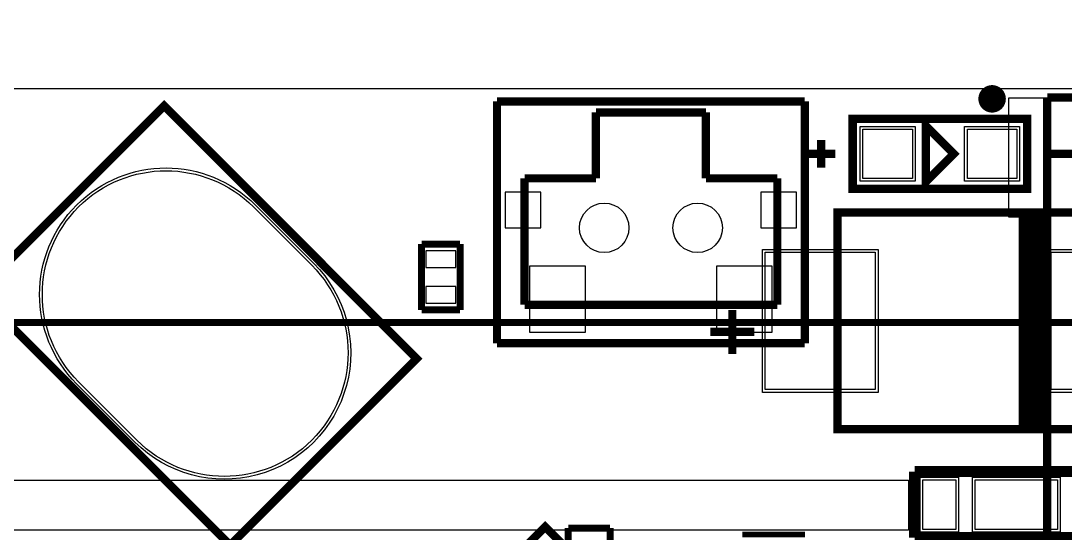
# Model space of a CAD drawing. Extents: x -0.1 to 73.4, y -0.1 to 43.3.
# Drawn here: x 15.86 to 34.85, y 33.94 to 43.26 of the extents above; entities that cross this region are included whole.
import ezdxf

# ---------------------------------------------------------------- set-up
doc = ezdxf.new("R2010")
doc.units = 0
for name, color, linetype in [('BG_DIMENSION', 85, 'CONTINUOUS'), ('BG_OUTLINE', 254, 'CONTINUOUS'), ('BG_SOLDERMASK_TOP', 4, 'CONTINUOUS'), ('PG_SILKSCREEN_BOTTOM', 251, 'CONTINUOUS'), ('PG_SILKSCREEN_TOP', 254, 'CONTINUOUS'), ('PIN_BOTTOM', 12, 'CONTINUOUS'), ('PIN_SOLDERMASK_TOP', 4, 'CONTINUOUS'), ('PIN_TOP', 96, 'CONTINUOUS')]:
    doc.layers.add(name, color=color, linetype=linetype)

msp = doc.modelspace()

# ---------------------------------------------------------------- linework, layer by layer
at = {"layer": 'BG_DIMENSION'}
for points, const_width in [([(34.544, 41.5798), (34.544, 43.2562), (46.8122, 43.2562), (46.8122, 41.7322)], 0.003226), ([(24.49891, 41.124099), (24.499494, 41.124099)], 0.0254), ([(18.998108, 37.732005), (18.998794, 37.732005)], 0.0254), ([(19.024702, 37.750801), (19.025387, 37.750801)], 0.0254), ([(32.383095, 37.752604), (32.383705, 37.752604)], 0.0254)]:
    msp.add_lwpolyline(points, dxfattribs=dict(at, const_width=const_width))
at = {"layer": 'BG_OUTLINE'}
msp.add_lwpolyline([(-0.037313, 42.021709), (-0.037313, -0.003607), (73.366198, -0.003607), (73.366198, 42.021709)], close=True, dxfattribs=at)
msp.add_lwpolyline([(-0.037313, 42.021709), (-0.037313, -0.003607), (73.366198, -0.003607), (73.366198, 42.021709)], close=True, dxfattribs=at)
msp.add_lwpolyline([(-0.037313, 42.021709), (-0.037313, -0.003607), (73.366198, -0.003607), (73.366198, 42.021709)], close=True, dxfattribs=at)
msp.add_lwpolyline([(-0.037313, 42.021709), (-0.037313, -0.003607), (73.366198, -0.003607), (73.366198, 42.021709)], close=True, dxfattribs=at)
msp.add_lwpolyline([(-0.037313, 42.021709), (-0.037313, -0.003607), (73.366198, -0.003607), (73.366198, 42.021709)], close=True, dxfattribs=at)
msp.add_lwpolyline([(-0.037313, 42.021709), (-0.037313, -0.003607), (73.366198, -0.003607), (73.366198, 42.021709)], close=True, dxfattribs=at)
msp.add_lwpolyline([(-0.037313, 42.021709), (-0.037313, -0.003607), (73.366198, -0.003607), (73.366198, 42.021709)], close=True, dxfattribs=at)
msp.add_lwpolyline([(-0.037313, 42.021709), (-0.037313, -0.003607), (73.366198, -0.003607), (73.366198, 42.021709)], close=True, dxfattribs=at)
msp.add_lwpolyline([(-0.037313, 42.021709), (-0.037313, -0.003607), (73.366198, -0.003607), (73.366198, 42.021709)], close=True, dxfattribs=at)
msp.add_lwpolyline([(-0.037313, 42.021709), (-0.037313, -0.003607), (73.366198, -0.003607), (73.366198, 42.021709)], close=True, dxfattribs=at)
msp.add_lwpolyline([(-0.037313, 42.021709), (-0.037313, -0.003607), (73.366198, -0.003607), (73.366198, 42.021709)], close=True, dxfattribs=at)
at = {"layer": 'BG_SOLDERMASK_TOP'}
msp.add_lwpolyline([(32.004, 33.993912), (9.639097, 33.993912), (9.639097, 34.903004), (32.004, 34.903004)], close=True, dxfattribs=at)
at = {"layer": 'PG_SILKSCREEN_BOTTOM'}
for points, const_width in [([(30.118609, 41.793389), (24.518391, 41.793389)], 0.150089), ([(24.518391, 41.793389), (24.518391, 37.393296)], 0.150089), ([(30.118609, 37.393296), (30.118609, 41.793389)], 0.150089), ([(34.529497, 41.865296), (34.529497, 27.527504)], 0.1524), ([(45.131507, 41.865296), (34.529497, 41.865296)], 0.1524), ([(28.318511, 41.593491), (26.318489, 41.593491)], 0.150089), ([(26.318489, 41.593491), (26.318489, 40.39329)], 0.150089), ([(28.318511, 40.39329), (28.318511, 41.593491)], 0.150089), ([(26.318489, 40.39329), (25.018492, 40.39329)], 0.150089), ([(25.018492, 40.39329), (25.018492, 38.093396)], 0.150089), ([(29.618508, 40.39329), (28.318511, 40.39329)], 0.150089), ([(29.618508, 38.093396), (29.618508, 40.39329)], 0.150089), ([(23.145293, 39.198702), (23.845291, 39.198702)], 0.127), ([(23.145293, 37.998908), (23.145293, 39.198702)], 0.127), ([(23.845291, 39.198702), (23.845291, 37.998908)], 0.127), ([(23.845291, 37.998908), (23.145293, 37.998908)], 0.127), ([(25.018492, 38.093396), (29.618508, 38.093396)], 0.150089), ([(65.653209, 37.770994), (7.565212, 37.770994)], 0.127), ([(24.518391, 37.393296), (30.118609, 37.393296)], 0.150089), ([(25.813512, 34.032698), (26.575512, 34.032698)], 0.127), ([(25.813512, 32.356298), (25.813512, 34.032698)], 0.127), ([(26.575512, 34.032698), (26.575512, 32.356298)], 0.127)]:
    msp.add_lwpolyline(points, dxfattribs=dict(at, const_width=const_width))
at = {"layer": 'PG_SILKSCREEN_TOP', "const_width": 0.249911}
msp.add_lwpolyline([(33.651266, 41.839591, -1.000038), (33.401279, 41.839591, -0.999962), (33.651266, 41.839591)], format="xyb", dxfattribs=at)
at = {"layer": 'PG_SILKSCREEN_TOP'}
for points, const_width in [([(19.66341, 33.720888), (15.067305, 38.316992), (18.461406, 41.711093), (23.05751, 37.114988), (19.66341, 33.720888)], 0.150089), ([(32.766787, 41.474593), (30.988787, 41.474593), (30.988787, 40.204593), (34.163787, 40.204593), (34.163787, 41.474593), (32.766787, 41.474593)], 0.1524), ([(32.322287, 40.331593), (32.830287, 40.839593), (32.322287, 41.347593), (32.322287, 40.331593)], 0.1524), ([(30.417287, 40.585593), (30.417287, 41.093593)], 0.1524), ([(30.671287, 40.839593), (30.163287, 40.839593)], 0.1524), ([(34.481287, 40.839593), (34.989287, 40.839593)], 0.1524), ([(35.284994, 39.769999), (30.715001, 39.769999), (30.715001, 35.830002), (35.284994, 35.830002), (35.284994, 39.769999)], 0.150089), ([(34.085098, 35.830002), (34.085098, 39.769999)], 0.150089), ([(34.184895, 35.830002), (34.184895, 39.769999)], 0.150089), ([(34.284996, 35.830002), (34.284996, 39.769999)], 0.150089), ([(34.385098, 35.830002), (34.385098, 39.769999)], 0.150089), ([(28.800095, 37.200103), (28.800095, 37.999899)], 0.150089), ([(28.400096, 37.600103), (29.199891, 37.600103)], 0.150089), ([(32.116293, 35.057994), (39.116508, 35.057994)], 0.199898), ([(32.116293, 33.8582), (32.116293, 35.057994)], 0.199898), ([(26.242112, 33.203998), (25.393599, 34.05251), (24.545112, 33.203998)], 0.150012), ([(28.981095, 33.916087), (30.121885, 33.916087)], 0.100101), ([(39.116508, 33.8582), (32.116293, 33.8582)], 0.199898)]:
    msp.add_lwpolyline(points, dxfattribs=dict(at, const_width=const_width))
at = {"layer": 'PIN_BOTTOM'}
for points in [[(34.523401, 39.692097), (34.523401, 41.852088), (33.823402, 41.852088), (33.823402, 39.692097)], [(24.668391, 40.143493), (24.668391, 39.493482), (25.318403, 39.493482), (25.318403, 40.143493)], [(29.318572, 40.143493), (29.318572, 39.493482), (29.968584, 39.493482), (29.968584, 40.143493)], [(23.77026, 39.073899), (23.22035, 39.073899), (23.22035, 38.7739), (23.77026, 38.7739)], [(25.110491, 38.793344), (25.110491, 37.593448), (26.126491, 37.593448), (26.126491, 38.793344)], [(28.510484, 38.793344), (28.510484, 37.593448), (29.526484, 37.593448), (29.526484, 38.793344)], [(23.77026, 38.42371), (23.22035, 38.42371), (23.22035, 38.123711), (23.77026, 38.123711)]]:
    msp.add_lwpolyline(points, close=True, dxfattribs=at)
msp.add_lwpolyline([(20.087717, 39.872727), (21.148304, 38.81214, -1), (17.966258, 35.630094), (16.905671, 36.690681, -1)], format="xyb", close=True, dxfattribs=at)
for centre in [(26.468578, 39.493393), (28.168397, 39.493393)]:
    msp.add_circle(centre, 0.449948, dxfattribs=at)
at = {"layer": 'PIN_SOLDERMASK_TOP'}
for points in [[(32.126276, 41.339592), (32.126276, 40.339594), (31.126278, 40.339594), (31.126278, 41.339592)], [(34.026297, 41.339592), (34.026297, 40.339594), (33.026299, 40.339594), (33.026299, 41.339592)], [(31.450166, 39.099947), (31.450166, 36.500054), (29.350068, 36.500054), (29.350068, 39.099947)], [(36.649952, 39.099947), (36.649952, 36.500054), (34.549855, 36.500054), (34.549855, 39.099947)], [(32.916381, 34.958096), (32.916381, 33.958098), (32.216382, 33.958098), (32.216382, 34.958096)], [(34.766326, 33.958098), (33.166431, 33.958098), (33.166431, 34.958096), (34.766326, 34.958096)]]:
    msp.add_lwpolyline(points, close=True, dxfattribs=at)
msp.add_lwpolyline([(20.122893, 39.908118), (21.183695, 38.847316, -1), (17.931082, 35.594703), (16.87028, 36.655505, -1)], format="xyb", close=True, dxfattribs=at)
for centre in [(26.468578, 39.493393), (28.168397, 39.493393)]:
    msp.add_circle(centre, 0.449948, dxfattribs=at)
at = {"layer": 'PIN_TOP'}
for points in [[(32.076225, 41.289541), (32.076225, 40.389645), (31.176328, 40.389645), (31.176328, 41.289541)], [(33.976247, 41.289541), (33.976247, 40.389645), (33.07635, 40.389645), (33.07635, 41.289541)], [(31.400115, 39.050049), (31.400115, 36.549952), (29.400119, 36.549952), (29.400119, 39.050049)], [(36.599901, 39.050049), (36.599901, 36.549952), (34.599905, 36.549952), (34.599905, 39.050049)], [(32.86633, 34.908046), (32.86633, 34.008149), (32.266433, 34.008149), (32.266433, 34.908046)], [(34.716428, 34.008149), (33.216329, 34.008149), (33.216329, 34.908046), (34.716428, 34.908046)]]:
    msp.add_lwpolyline(points, close=True, dxfattribs=at)
msp.add_lwpolyline([(20.087717, 39.872727), (21.148304, 38.81214, -1), (17.966258, 35.630094), (16.905671, 36.690681, -1)], format="xyb", close=True, dxfattribs=at)
for centre in [(26.468578, 39.493393), (28.168397, 39.493393)]:
    msp.add_circle(centre, 0.449948, dxfattribs=at)

doc.saveas('drawing.dxf')
